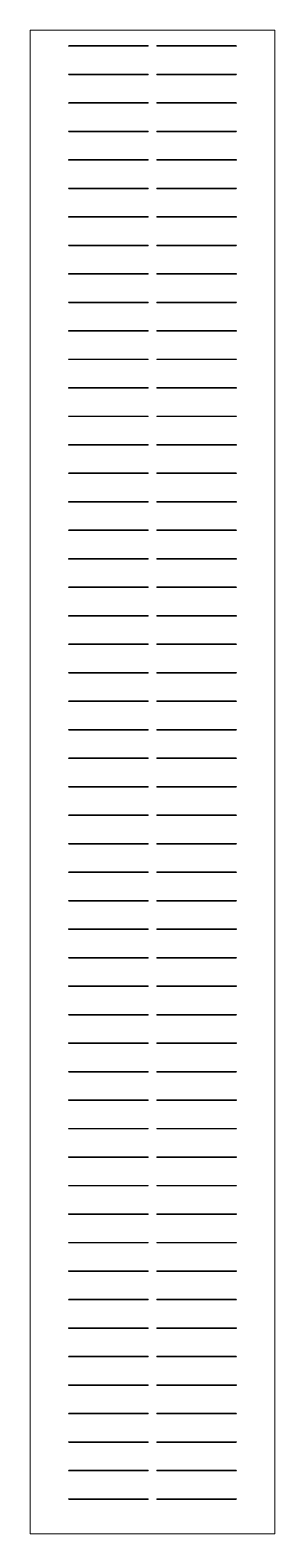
# Model space of a CAD drawing. Header units: millimetres. Extents: x -12 to 65, y -281 to 194.
import ezdxf

# ---------------------------------------------------------------- set-up
doc = ezdxf.new("R2010")
doc.units = ezdxf.units.MM
doc.layers.add('IV_MARK_SURFACE', color=2, linetype='Continuous', lineweight=5)
doc.layers.add('IV_OUTER_PROFILE', color=7, linetype='Continuous', lineweight=5)

msp = doc.modelspace()

# ---------------------------------------------------------------- linework, layer by layer
at = {"layer": 'IV_MARK_SURFACE'}
for p, q in [((25, 189.2), (0, 189.2)), ((0, 189), (25, 189)), ((27.87, 189.2), (52.87, 189.2)), ((52.87, 189), (27.87, 189)), ((25, 180.2), (0, 180.2)), ((0, 180), (25, 180)), ((27.87, 180.2), (52.87, 180.2)), ((52.87, 180), (27.87, 180)), ((25, 171.2), (0, 171.2)), ((27.87, 171.2), (52.87, 171.2)), ((0, 171), (25, 171)), ((52.87, 171), (27.87, 171)), ((25, 162.2), (0, 162.2)), ((0, 162), (25, 162)), ((27.87, 162.2), (52.87, 162.2)), ((52.87, 162), (27.87, 162)), ((25, 153.2), (0, 153.2)), ((0, 153), (25, 153)), ((27.87, 153.2), (52.87, 153.2)), ((52.87, 153), (27.87, 153)), ((25, 144.2), (0, 144.2)), ((0, 144), (25, 144)), ((27.87, 144.2), (52.87, 144.2)), ((52.87, 144), (27.87, 144)), ((25, 135.2), (0, 135.2)), ((0, 135), (25, 135)), ((27.87, 135.2), (52.87, 135.2)), ((52.87, 135), (27.87, 135)), ((25, 126.2), (0, 126.2)), ((0, 126), (25, 126)), ((27.87, 126.2), (52.87, 126.2)), ((52.87, 126), (27.87, 126)), ((25, 117.2), (0, 117.2)), ((0, 117), (25, 117)), ((27.87, 117.2), (52.87, 117.2)), ((52.87, 117), (27.87, 117)), ((25, 108.2), (0, 108.2)), ((0, 108), (25, 108)), ((27.87, 108.2), (52.87, 108.2)), ((52.87, 108), (27.87, 108)), ((25, 99.2), (0, 99.2)), ((0, 99), (25, 99)), ((27.87, 99.2), (52.87, 99.2)), ((52.87, 99), (27.87, 99)), ((25, 90.2), (0, 90.2)), ((0, 90), (25, 90)), ((27.87, 90.2), (52.87, 90.2)), ((52.87, 90), (27.87, 90)), ((25, 81.2), (0, 81.2)), ((0, 81), (25, 81)), ((27.87, 81.2), (52.87, 81.2)), ((52.87, 81), (27.87, 81)), ((25, 72.2), (0, 72.2)), ((0, 72), (25, 72)), ((27.87, 72.2), (52.87, 72.2)), ((52.87, 72), (27.87, 72)), ((25, 63.2), (0, 63.2)), ((0, 63), (25, 63)), ((27.87, 63.2), (52.87, 63.2)), ((52.87, 63), (27.87, 63)), ((25, 54.2), (0, 54.2)), ((0, 54), (25, 54)), ((27.87, 54.2), (52.87, 54.2)), ((52.87, 54), (27.87, 54)), ((25, 45.2), (0, 45.2)), ((0, 45), (25, 45)), ((27.87, 45.2), (52.87, 45.2)), ((52.87, 45), (27.87, 45)), ((25, 36.2), (0, 36.2)), ((0, 36), (25, 36)), ((27.87, 36.2), (52.87, 36.2)), ((52.87, 36), (27.87, 36)), ((25, 27.2), (0, 27.2)), ((0, 27), (25, 27)), ((27.87, 27.2), (52.87, 27.2)), ((52.87, 27), (27.87, 27)), ((25, 18.2), (0, 18.2)), ((0, 18), (25, 18)), ((27.87, 18.2), (52.87, 18.2)), ((52.87, 18), (27.87, 18)), ((25, 9.2), (0, 9.2)), ((0, 9), (25, 9)), ((27.87, 9.2), (52.87, 9.2)), ((52.87, 9), (27.87, 9)), ((25, 0.2), (0, 0.2)), ((0, 0), (25, 0)), ((27.87, 0.2), (52.87, 0.2)), ((52.87, 0), (27.87, 0)), ((25, -8.8), (0, -8.8)), ((0, -9), (25, -9)), ((27.87, -8.8), (52.87, -8.8)), ((52.87, -9), (27.87, -9)), ((25, -17.8), (0, -17.8)), ((0, -18), (25, -18)), ((27.87, -17.8), (52.87, -17.8)), ((52.87, -18), (27.87, -18)), ((25, -26.8), (0, -26.8)), ((0, -27), (25, -27)), ((27.87, -26.8), (52.87, -26.8)), ((52.87, -27), (27.87, -27)), ((25, -35.8), (0, -35.8)), ((0, -36), (25, -36)), ((27.87, -35.8), (52.87, -35.8)), ((52.87, -36), (27.87, -36)), ((25, -44.8), (0, -44.8)), ((0, -45), (25, -45)), ((27.87, -44.8), (52.87, -44.8)), ((52.87, -45), (27.87, -45)), ((25, -53.8), (0, -53.8)), ((0, -54), (25, -54)), ((27.87, -53.8), (52.87, -53.8)), ((52.87, -54), (27.87, -54)), ((25, -62.8), (0, -62.8)), ((0, -63), (25, -63)), ((27.87, -62.8), (52.87, -62.8)), ((52.87, -63), (27.87, -63)), ((25, -71.8), (0, -71.8)), ((0, -72), (25, -72)), ((27.87, -71.8), (52.87, -71.8)), ((52.87, -72), (27.87, -72)), ((25, -80.8), (0, -80.8)), ((0, -81), (25, -81)), ((27.87, -80.8), (52.87, -80.8)), ((52.87, -81), (27.87, -81)), ((25, -89.8), (0, -89.8)), ((0, -90), (25, -90)), ((27.87, -89.8), (52.87, -89.8)), ((52.87, -90), (27.87, -90)), ((25, -98.8), (0, -98.8)), ((0, -99), (25, -99)), ((27.87, -98.8), (52.87, -98.8)), ((52.87, -99), (27.87, -99)), ((25, -107.8), (0, -107.8)), ((0, -108), (25, -108)), ((27.87, -107.8), (52.87, -107.8)), ((52.87, -108), (27.87, -108)), ((25, -116.8), (0, -116.8)), ((0, -117), (25, -117)), ((27.87, -116.8), (52.87, -116.8)), ((52.87, -117), (27.87, -117)), ((25, -125.8), (0, -125.8)), ((0, -126), (25, -126)), ((27.87, -125.8), (52.87, -125.8)), ((52.87, -126), (27.87, -126)), ((25, -134.8), (0, -134.8)), ((0, -135), (25, -135)), ((27.87, -134.8), (52.87, -134.8)), ((52.87, -135), (27.87, -135)), ((25, -143.8), (0, -143.8)), ((0, -144), (25, -144)), ((27.87, -143.8), (52.87, -143.8)), ((52.87, -144), (27.87, -144)), ((25, -152.8), (0, -152.8)), ((0, -153), (25, -153)), ((27.87, -152.8), (52.87, -152.8)), ((52.87, -153), (27.87, -153)), ((25, -161.8), (0, -161.8)), ((0, -162), (25, -162)), ((27.87, -161.8), (52.87, -161.8)), ((52.87, -162), (27.87, -162)), ((25, -170.8), (0, -170.8)), ((0, -171), (25, -171)), ((27.87, -170.8), (52.87, -170.8)), ((52.87, -171), (27.87, -171)), ((25, -179.8), (0, -179.8)), ((0, -180), (25, -180)), ((27.87, -179.8), (52.87, -179.8)), ((52.87, -180), (27.87, -180)), ((25, -188.8), (0, -188.8)), ((0, -189), (25, -189)), ((27.87, -188.8), (52.87, -188.8)), ((52.87, -189), (27.87, -189)), ((25, -197.8), (0, -197.8)), ((0, -198), (25, -198)), ((27.87, -197.8), (52.87, -197.8)), ((52.87, -198), (27.87, -198)), ((25, -206.8), (0, -206.8)), ((0, -207), (25, -207)), ((27.87, -206.8), (52.87, -206.8)), ((52.87, -207), (27.87, -207)), ((25, -215.8), (0, -215.8)), ((0, -216), (25, -216)), ((27.87, -215.8), (52.87, -215.8)), ((52.87, -216), (27.87, -216)), ((25, -224.8), (0, -224.8)), ((0, -225), (25, -225)), ((27.87, -224.8), (52.87, -224.8)), ((52.87, -225), (27.87, -225)), ((25, -233.8), (0, -233.8)), ((0, -234), (25, -234)), ((27.87, -233.8), (52.87, -233.8)), ((52.87, -234), (27.87, -234)), ((25, -242.8), (0, -242.8)), ((0, -243), (25, -243)), ((27.87, -242.8), (52.87, -242.8)), ((52.87, -243), (27.87, -243)), ((25, -251.8), (0, -251.8)), ((0, -252), (25, -252)), ((27.87, -251.8), (52.87, -251.8)), ((52.87, -252), (27.87, -252)), ((25, -260.8), (0, -260.8)), ((0, -261), (25, -261)), ((27.87, -260.8), (52.87, -260.8)), ((52.87, -261), (27.87, -261)), ((25, -269.8), (0, -269.8)), ((0, -270), (25, -270)), ((27.87, -269.8), (52.87, -269.8)), ((52.87, -270), (27.87, -270))]:
    msp.add_line(p, q, dxfattribs=at)
for centre, start, end in [((0, 189.1), 90, 270), ((25, 189.1), 270, 90), ((27.87, 189.1), 90, 270), ((52.87, 189.1), 270, 90), ((0, 180.1), 90, 270), ((25, 180.1), 270, 90), ((27.87, 180.1), 90, 270), ((52.87, 180.1), 270, 90), ((0, 171.1), 90, 270), ((25, 171.1), 270, 90), ((27.87, 171.1), 90, 270), ((52.87, 171.1), 270, 90), ((0, 162.1), 90, 270), ((25, 162.1), 270, 90), ((27.87, 162.1), 90, 270), ((52.87, 162.1), 270, 90), ((0, 153.1), 90, 270), ((25, 153.1), 270, 90), ((27.87, 153.1), 90, 270), ((52.87, 153.1), 270, 90), ((0, 144.1), 90, 270), ((25, 144.1), 270, 90), ((27.87, 144.1), 90, 270), ((52.87, 144.1), 270, 90), ((0, 135.1), 90, 270), ((25, 135.1), 270, 90), ((27.87, 135.1), 90, 270), ((52.87, 135.1), 270, 90), ((0, 126.1), 90, 270), ((25, 126.1), 270, 90), ((27.87, 126.1), 90, 270), ((52.87, 126.1), 270, 90), ((0, 117.1), 90, 270), ((25, 117.1), 270, 90), ((27.87, 117.1), 90, 270), ((52.87, 117.1), 270, 90), ((0, 108.1), 90, 270), ((25, 108.1), 270, 90), ((27.87, 108.1), 90, 270), ((52.87, 108.1), 270, 90), ((0, 99.1), 90, 270), ((25, 99.1), 270, 90), ((27.87, 99.1), 90, 270), ((52.87, 99.1), 270, 90), ((0, 90.1), 90, 270), ((25, 90.1), 270, 90), ((27.87, 90.1), 90, 270), ((52.87, 90.1), 270, 90), ((0, 81.1), 90, 270), ((25, 81.1), 270, 90), ((27.87, 81.1), 90, 270), ((52.87, 81.1), 270, 90), ((0, 72.1), 90, 270), ((25, 72.1), 270, 90), ((27.87, 72.1), 90, 270), ((52.87, 72.1), 270, 90), ((0, 63.1), 90, 270), ((25, 63.1), 270, 90), ((27.87, 63.1), 90, 270), ((52.87, 63.1), 270, 90), ((0, 54.1), 90, 270), ((25, 54.1), 270, 90), ((27.87, 54.1), 90, 270), ((52.87, 54.1), 270, 90), ((0, 45.1), 90, 270), ((25, 45.1), 270, 90), ((27.87, 45.1), 90, 270), ((52.87, 45.1), 270, 90), ((0, 36.1), 90, 270), ((25, 36.1), 270, 90), ((27.87, 36.1), 90, 270), ((52.87, 36.1), 270, 90), ((0, 27.1), 90, 270), ((25, 27.1), 270, 90), ((27.87, 27.1), 90, 270), ((52.87, 27.1), 270, 90), ((0, 18.1), 90, 270), ((25, 18.1), 270, 90), ((27.87, 18.1), 90, 270), ((52.87, 18.1), 270, 90), ((0, 9.1), 90, 270), ((25, 9.1), 270, 90), ((27.87, 9.1), 90, 270), ((52.87, 9.1), 270, 90), ((0, 0.1), 90, 270), ((25, 0.1), 270, 90), ((27.87, 0.1), 90, 270), ((52.87, 0.1), 270, 90), ((0, -8.9), 90, 270), ((25, -8.9), 270, 90), ((27.87, -8.9), 90, 270), ((52.87, -8.9), 270, 90), ((0, -17.9), 90, 270), ((25, -17.9), 270, 90), ((27.87, -17.9), 90, 270), ((52.87, -17.9), 270, 90), ((0, -26.9), 90, 270), ((25, -26.9), 270, 90), ((27.87, -26.9), 90, 270), ((52.87, -26.9), 270, 90), ((0, -35.9), 90, 270), ((25, -35.9), 270, 90), ((27.87, -35.9), 90, 270), ((52.87, -35.9), 270, 90), ((0, -44.9), 90, 270), ((25, -44.9), 270, 90), ((27.87, -44.9), 90, 270), ((52.87, -44.9), 270, 90), ((0, -53.9), 90, 270), ((25, -53.9), 270, 90), ((27.87, -53.9), 90, 270), ((52.87, -53.9), 270, 90), ((0, -62.9), 90, 270), ((25, -62.9), 270, 90), ((27.87, -62.9), 90, 270), ((52.87, -62.9), 270, 90), ((0, -71.9), 90, 270), ((25, -71.9), 270, 90), ((27.87, -71.9), 90, 270), ((52.87, -71.9), 270, 90), ((0, -80.9), 90, 270), ((25, -80.9), 270, 90), ((27.87, -80.9), 90, 270), ((52.87, -80.9), 270, 90), ((0, -89.9), 90, 270), ((25, -89.9), 270, 90), ((27.87, -89.9), 90, 270), ((52.87, -89.9), 270, 90), ((0, -98.9), 90, 270), ((25, -98.9), 270, 90), ((27.87, -98.9), 90, 270), ((52.87, -98.9), 270, 90), ((0, -107.9), 90, 270), ((25, -107.9), 270, 90), ((27.87, -107.9), 90, 270), ((52.87, -107.9), 270, 90), ((0, -116.9), 90, 270), ((25, -116.9), 270, 90), ((27.87, -116.9), 90, 270), ((52.87, -116.9), 270, 90), ((0, -125.9), 90, 270), ((25, -125.9), 270, 90), ((27.87, -125.9), 90, 270), ((52.87, -125.9), 270, 90), ((0, -134.9), 90, 270), ((25, -134.9), 270, 90), ((27.87, -134.9), 90, 270), ((52.87, -134.9), 270, 90), ((0, -143.9), 90, 270), ((25, -143.9), 270, 90), ((27.87, -143.9), 90, 270), ((52.87, -143.9), 270, 90), ((0, -152.9), 90, 270), ((25, -152.9), 270, 90), ((27.87, -152.9), 90, 270), ((52.87, -152.9), 270, 90), ((0, -161.9), 90, 270), ((25, -161.9), 270, 90), ((27.87, -161.9), 90, 270), ((52.87, -161.9), 270, 90), ((0, -170.9), 90, 270), ((25, -170.9), 270, 90), ((27.87, -170.9), 90, 270), ((52.87, -170.9), 270, 90), ((0, -179.9), 90, 270), ((25, -179.9), 270, 90), ((27.87, -179.9), 90, 270), ((52.87, -179.9), 270, 90), ((0, -188.9), 90, 270), ((25, -188.9), 270, 90), ((27.87, -188.9), 90, 270), ((52.87, -188.9), 270, 90), ((0, -197.9), 90, 270), ((25, -197.9), 270, 90), ((27.87, -197.9), 90, 270), ((52.87, -197.9), 270, 90), ((0, -206.9), 90, 270), ((25, -206.9), 270, 90), ((27.87, -206.9), 90, 270), ((52.87, -206.9), 270, 90), ((0, -215.9), 90, 270), ((25, -215.9), 270, 90), ((27.87, -215.9), 90, 270), ((52.87, -215.9), 270, 90), ((0, -224.9), 90, 270), ((25, -224.9), 270, 90), ((27.87, -224.9), 90, 270), ((52.87, -224.9), 270, 90), ((0, -233.9), 90, 270), ((25, -233.9), 270, 90), ((27.87, -233.9), 90, 270), ((52.87, -233.9), 270, 90), ((0, -242.9), 90, 270), ((25, -242.9), 270, 90), ((27.87, -242.9), 90, 270), ((52.87, -242.9), 270, 90), ((0, -251.9), 90, 270), ((25, -251.9), 270, 90), ((27.87, -251.9), 90, 270), ((52.87, -251.9), 270, 90), ((0, -260.9), 90, 270), ((25, -260.9), 270, 90), ((27.87, -260.9), 90, 270), ((52.87, -260.9), 270, 90), ((0, -269.9), 90, 270), ((25, -269.9), 270, 90), ((27.87, -269.9), 90, 270), ((52.87, -269.9), 270, 90)]:
    msp.add_arc(centre, 0.1, start, end, dxfattribs=at)
at = {"layer": 'IV_OUTER_PROFILE'}
for p, q in [((-12.3, 194.1), (65.17, 194.1)), ((-12.3, -280.9), (-12.3, 194.1)), ((65.17, 194.1), (65.17, -280.9)), ((65.17, -280.9), (-12.3, -280.9))]:
    msp.add_line(p, q, dxfattribs=at)

doc.saveas('drawing.dxf')
